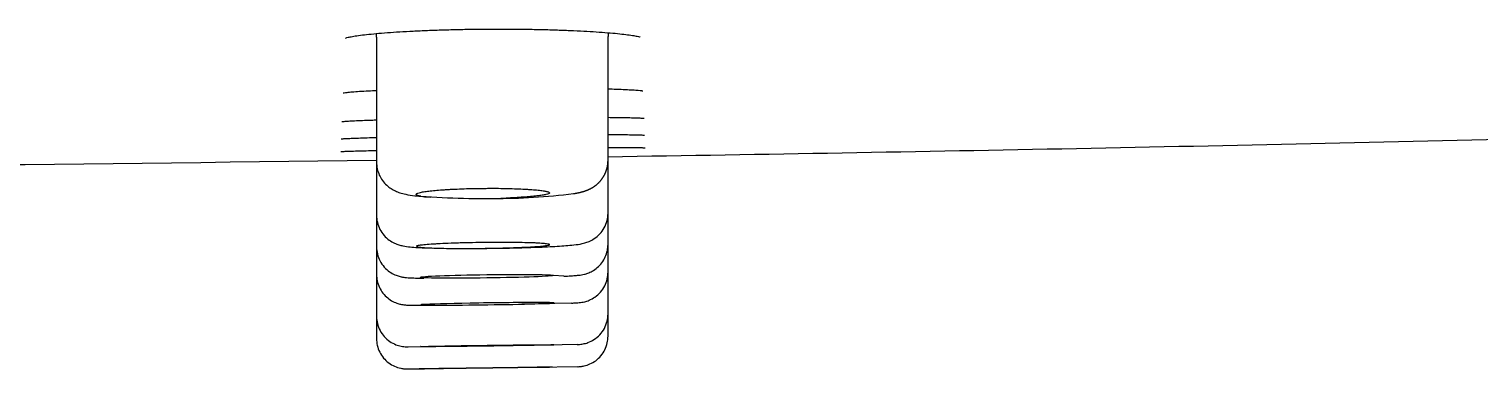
# Model space of a CAD drawing. Header units: millimetres. Extents: x 976 to 9349, y -1578 to 2211.
# Drawn here: x 2937.004 to 2939.383, y 1004.192 to 1004.749 of the extents above; entities that cross this region are included whole.
import ezdxf

# ---------------------------------------------------------------- set-up
doc = ezdxf.new("R2010")
doc.units = ezdxf.units.MM
doc.layers.add('Wbudowane', color=175, linetype='Continuous')

# ---------------------------------------------------------------- blocks, each defined once
blk = doc.blocks.new('Z$W@#21058')
for p, q in [((19.5272, 160.8545), (19.5272, 160.6494)), ((19.907, 160.6522), (19.907, 160.8555)), ((19.5272, 160.6494), (19.5272, 160.5626)), ((19.907, 160.5661), (19.907, 160.6522)), ((19.5272, 160.5626), (19.5272, 160.511)), ((19.907, 160.5148), (19.907, 160.5661)), ((19.5272, 160.511), (19.5272, 160.4657)), ((19.907, 160.5146), (19.907, 160.5148)), ((19.907, 160.4694), (19.907, 160.5145)), ((19.5272, 160.4657), (19.5272, 160.397)), ((19.8346, 160.4625), (19.8175, 160.4638)), ((19.907, 160.4008), (19.907, 160.4694)), ((19.588, 160.415), (19.6424, 160.4152)), ((19.8472, 160.4186), (19.7658, 160.4168)), ((19.5272, 160.397), (19.5272, 160.3606)), ((19.907, 160.3643), (19.907, 160.4008)), ((19.907, 160.3643), (19.907, 160.3643)), ((19.5793, 160.3469), (19.5994, 160.3472)), ((19.8563, 160.3506), (19.7832, 160.3492)), ((19.578, 160.3106), (19.5974, 160.3108)), ((19.8575, 160.3143), (19.7893, 160.3132))]:
    blk.add_line(p, q)
for centre, radius, start, end in [((19.4278, 160.8545), 0.0994, 359.995, 3.372), ((20.0064, 160.8556), 0.0994, 176.4873, 180.0059), ((19.9681, 160.8698), 0.0176, 238.0096, 240.8231), ((16.9594, 349.0588), 188.4234, 270.896343, 271.363818), ((16.9594, 349.0588), 188.4234, 270.313427, 270.780857), ((19.7235, 161.6266), 1.0365, 269.7377, 277.023), ((19.6993, 161.8324), 1.2425, 265.4164, 271.8644)]:
    blk.add_arc(centre, radius, start, end)
for centre, ratio in [((19.7082, 160.4624), 0.025085), ((19.7087, 160.3487), 0.00652), ((19.7067, 160.3123), 0.001773)]:
    blk.add_ellipse(centre, major_axis=(0.1093, 0.0015), ratio=ratio)
for centre, major_axis, ratio, start_param, end_param in [((19.7095, 160.4173), (0.1095, 0.0015), 0.013794, 0.785181, 3.929148), ((19.7096, 160.4173), (-0.1093, -0.0015), 0.013602, 0.78521, 3.926802)]:
    blk.add_ellipse(centre, major_axis=major_axis, ratio=ratio, start_param=start_param, end_param=end_param)
for points, knots in [([(19.4766, 160.8529), (19.4766, 160.8529), (19.4773, 160.8532), (19.4806, 160.8541), (19.4874, 160.8555), (19.4976, 160.8571), (19.5107, 160.8587), (19.5265, 160.8603), (19.5447, 160.8618), (19.565, 160.8632), (19.5872, 160.8644), (19.6109, 160.8655), (19.636, 160.8664), (19.662, 160.867), (19.6887, 160.8675), (19.7157, 160.8677), (19.7428, 160.8677), (19.7696, 160.8674), (19.7958, 160.867), (19.821, 160.8663), (19.845, 160.8654), (19.8675, 160.8643), (19.8881, 160.8631), (19.9067, 160.8617), (19.923, 160.8603), (19.9366, 160.8587), (19.9473, 160.8572), (19.9549, 160.8558), (19.9577, 160.855), (19.9587, 160.8547)], [0, 0, 0, 0, 0.016585, 0.046648, 0.081277, 0.118213, 0.156185, 0.19462, 0.2334, 0.272304, 0.311296, 0.350268, 0.389383, 0.428416, 0.467489, 0.506577, 0.545625, 0.584686, 0.623774, 0.662845, 0.701803, 0.740853, 0.779775, 0.818566, 0.857159, 0.895286, 0.932607, 0.968077, 1, 1, 1, 1]), ([(19.4725, 160.763), (19.4725, 160.763), (19.4738, 160.7633), (19.4787, 160.7639), (19.4872, 160.7647), (19.4989, 160.7656), (19.5125, 160.7664), (19.5226, 160.7668), (19.5272, 160.7671)], [0, 0, 0, 0, 0.124713, 0.29005, 0.471801, 0.65981, 0.850404, 1, 1, 1, 1]), ([(19.907, 160.7697), (19.9117, 160.7696), (19.922, 160.7692), (19.9359, 160.7686), (19.948, 160.768), (19.957, 160.7673), (19.9607, 160.7669), (19.9621, 160.7667)], [0, 0, 0, 0, 0.169486, 0.386112, 0.599749, 0.808444, 1, 1, 1, 1]), ([(19.9621, 160.7667), (19.9622, 160.7667), (19.9623, 160.7667), (19.9626, 160.7666), (19.9628, 160.7666), (19.963, 160.7666), (19.9632, 160.7665), (19.9634, 160.7665), (19.9635, 160.7665), (19.9636, 160.7665), (19.9637, 160.7665), (19.9638, 160.7664), (19.9639, 160.7664), (19.9639, 160.7664), (19.9639, 160.7664), (19.9639, 160.7664), (19.9639, 160.7664)], [0, 0, 0, 0, 0.054816, 0.139825, 0.223496, 0.305595, 0.386042, 0.46476, 0.541674, 0.616715, 0.689818, 0.760927, 0.829994, 0.896983, 0.961868, 1, 1, 1, 1]), ([(19.4705, 160.7159), (19.4705, 160.7159), (19.4711, 160.716), (19.4741, 160.7164), (19.4808, 160.7168), (19.4908, 160.7174), (19.5036, 160.718), (19.5162, 160.7184), (19.5246, 160.7187), (19.5272, 160.7188)], [0, 0, 0, 0, 0.060237, 0.208984, 0.379483, 0.556977, 0.73713, 0.918127, 1, 1, 1, 1]), ([(19.907, 160.723), (19.9121, 160.7229), (19.9226, 160.7228), (19.9367, 160.7226), (19.9488, 160.7223), (19.958, 160.722), (19.9618, 160.7218), (19.9635, 160.7217)], [0, 0, 0, 0, 0.180561, 0.392312, 0.602083, 0.809045, 1, 1, 1, 1]), ([(19.9635, 160.7217), (19.9635, 160.7216), (19.9637, 160.7216), (19.964, 160.7216), (19.9643, 160.7216), (19.9646, 160.7216), (19.9648, 160.7216), (19.965, 160.7215), (19.9652, 160.7215), (19.9654, 160.7215), (19.9656, 160.7215), (19.9657, 160.7215), (19.9658, 160.7215), (19.9659, 160.7214), (19.966, 160.7214), (19.966, 160.7214), (19.9661, 160.7214), (19.9661, 160.7214), (19.9661, 160.7214)], [0, 0, 0, 0, 0.044175, 0.117748, 0.190417, 0.26199, 0.332379, 0.401492, 0.469233, 0.535503, 0.600202, 0.663229, 0.724491, 0.783897, 0.841368, 0.896837, 0.950251, 1, 1, 1, 1]), ([(19.4694, 160.6877), (19.4694, 160.6877), (19.4698, 160.6877), (19.4723, 160.688), (19.4785, 160.6883), (19.488, 160.6887), (19.5004, 160.6892), (19.5138, 160.6896), (19.5233, 160.6899), (19.5272, 160.69)], [0, 0, 0, 0, 0.0397804, 0.1836325, 0.3522362, 0.5274606, 0.7049298, 0.8832276, 1, 1, 1, 1]), ([(19.907, 160.6947), (19.9117, 160.6947), (19.922, 160.6947), (19.9361, 160.6946), (19.9484, 160.6945), (19.9581, 160.6943), (19.9622, 160.6941), (19.964, 160.694)], [0, 0, 0, 0, 0.166236, 0.379355, 0.59078, 0.800366, 1, 1, 1, 1]), ([(19.964, 160.694), (19.964, 160.694), (19.9642, 160.694), (19.9645, 160.694), (19.9648, 160.694), (19.9651, 160.694), (19.9654, 160.694), (19.9657, 160.6939), (19.9659, 160.6939), (19.9661, 160.6939), (19.9663, 160.6939), (19.9665, 160.6939), (19.9666, 160.6939), (19.9667, 160.6939), (19.9668, 160.6939), (19.9669, 160.6939), (19.967, 160.6938), (19.967, 160.6938), (19.967, 160.6938), (19.967, 160.6938), (19.967, 160.6938)], [0, 0, 0, 0, 0.040086, 0.108981, 0.177172, 0.244498, 0.31088, 0.376228, 0.440446, 0.503428, 0.565065, 0.625242, 0.683842, 0.740749, 0.795853, 0.849052, 0.900256, 0.949393, 0.996412, 1, 1, 1, 1]), ([(19.4686, 160.6669), (19.4686, 160.6669), (19.4689, 160.6669), (19.4712, 160.6671), (19.4772, 160.6673), (19.4864, 160.6677), (19.4987, 160.668), (19.5125, 160.6684), (19.5226, 160.6686), (19.5272, 160.6687)], [0, 0, 0, 0, 0.0301169, 0.1723904, 0.3398148, 0.5133733, 0.6887651, 0.8648678, 1, 1, 1, 1]), ([(19.907, 160.6734), (19.9116, 160.6735), (19.9219, 160.6735), (19.936, 160.6735), (19.9485, 160.6734), (19.9584, 160.6734), (19.9625, 160.6733), (19.9644, 160.6732)], [0, 0, 0, 0, 0.161424, 0.375465, 0.588229, 0.799892, 1, 1, 1, 1]), ([(19.9644, 160.6732), (19.9645, 160.6732), (19.9647, 160.6732), (19.965, 160.6732), (19.9653, 160.6732), (19.9657, 160.6732), (19.966, 160.6732), (19.9663, 160.6732), (19.9665, 160.6732), (19.9668, 160.6732), (19.967, 160.6732), (19.9672, 160.6732), (19.9674, 160.6731), (19.9675, 160.6731), (19.9676, 160.6731), (19.9678, 160.6731), (19.9678, 160.6731), (19.9679, 160.6731), (19.9679, 160.6731), (19.968, 160.6731), (19.968, 160.6731), (19.968, 160.6731)], [0, 0, 0, 0, 0.035839, 0.099497, 0.162665, 0.225232, 0.287132, 0.348291, 0.408623, 0.468031, 0.526407, 0.583632, 0.639574, 0.694094, 0.747049, 0.798292, 0.847683, 0.895091, 0.940406, 0.979142, 1, 1, 1, 1]), ([(19.5272, 160.6494), (19.5273, 160.6454), (19.528, 160.6388), (19.5315, 160.6281), (19.5368, 160.6191), (19.5437, 160.6115), (19.5511, 160.6059), (19.5587, 160.6018), (19.5668, 160.5988), (19.5768, 160.5964), (19.5882, 160.5946), (19.6027, 160.5932), (19.6113, 160.5925), (19.6166, 160.5922)], [0, 0, 0, 0, 0.068645, 0.136683, 0.204336, 0.270572, 0.334118, 0.396475, 0.468721, 0.580916, 0.75153, 0.880639, 1, 1, 1, 1]), ([(19.8502, 160.5979), (19.8504, 160.5979), (19.8509, 160.598), (19.852, 160.5982), (19.8532, 160.5984), (19.8545, 160.5986), (19.8558, 160.5989), (19.8572, 160.5991), (19.8586, 160.5994), (19.86, 160.5997), (19.8612, 160.6), (19.8624, 160.6003), (19.8634, 160.6006), (19.8644, 160.6008), (19.8652, 160.6011), (19.866, 160.6013), (19.8668, 160.6015), (19.8675, 160.6017), (19.8683, 160.602), (19.8689, 160.6022), (19.8696, 160.6024), (19.8703, 160.6027), (19.8711, 160.6029), (19.8718, 160.6032), (19.8725, 160.6035), (19.8731, 160.6037), (19.8738, 160.604), (19.8745, 160.6043), (19.8751, 160.6046), (19.8757, 160.6048), (19.8763, 160.6051), (19.8768, 160.6054), (19.8774, 160.6057), (19.8781, 160.606), (19.8787, 160.6063), (19.8794, 160.6067), (19.88, 160.607), (19.8807, 160.6074), (19.8813, 160.6078), (19.882, 160.6082), (19.8826, 160.6086), (19.8833, 160.609), (19.8839, 160.6094), (19.8846, 160.6099), (19.8852, 160.6103), (19.8859, 160.6108), (19.8865, 160.6113), (19.8872, 160.6118), (19.8878, 160.6123), (19.8885, 160.6129), (19.8891, 160.6134), (19.8898, 160.614), (19.8904, 160.6146), (19.8911, 160.6152), (19.8917, 160.6158), (19.8923, 160.6164), (19.893, 160.6171), (19.8936, 160.6177), (19.8942, 160.6184), (19.8948, 160.6191), (19.8954, 160.6198), (19.896, 160.6205), (19.8965, 160.6213), (19.8971, 160.622), (19.8977, 160.6228), (19.8982, 160.6236), (19.8987, 160.6244), (19.8992, 160.6252), (19.8997, 160.626), (19.9002, 160.6268), (19.9007, 160.6277), (19.9011, 160.6285), (19.9016, 160.6294), (19.902, 160.6302), (19.9024, 160.6311), (19.9028, 160.632), (19.9032, 160.6329), (19.9035, 160.6338), (19.9039, 160.6347), (19.9042, 160.6356), (19.9045, 160.6365), (19.9048, 160.6374), (19.9051, 160.6383), (19.9053, 160.6393), (19.9056, 160.6402), (19.9058, 160.6412), (19.906, 160.6421), (19.9062, 160.643), (19.9063, 160.644), (19.9065, 160.6449), (19.9066, 160.6459), (19.9067, 160.6469), (19.9068, 160.6478), (19.9069, 160.6488), (19.9069, 160.6497), (19.907, 160.6507), (19.907, 160.6515), (19.907, 160.652), (19.907, 160.6522)], [0, 0, 0, 0, 0.007981, 0.028382, 0.049226, 0.070933, 0.093708, 0.117783, 0.143282, 0.16707, 0.188634, 0.208077, 0.225769, 0.242041, 0.257153, 0.269759, 0.282837, 0.29492, 0.306447, 0.317492, 0.328113, 0.339498, 0.350466, 0.361048, 0.371296, 0.38125, 0.390948, 0.400422, 0.4097, 0.418807, 0.425408, 0.432083, 0.441023, 0.449855, 0.458563, 0.467166, 0.47568, 0.484123, 0.492507, 0.500847, 0.509154, 0.517438, 0.525711, 0.533979, 0.542251, 0.550532, 0.558828, 0.567144, 0.575484, 0.583852, 0.592251, 0.600682, 0.609146, 0.617645, 0.626177, 0.634741, 0.643337, 0.651932, 0.660763, 0.669496, 0.67825, 0.687024, 0.695816, 0.704623, 0.713443, 0.722273, 0.73111, 0.739954, 0.748802, 0.757652, 0.766503, 0.775354, 0.784204, 0.793052, 0.801896, 0.810737, 0.819573, 0.828404, 0.83723, 0.84605, 0.854864, 0.863672, 0.872474, 0.881268, 0.890056, 0.898838, 0.907613, 0.916381, 0.925142, 0.933897, 0.942645, 0.951387, 0.960122, 0.968851, 0.977573, 0.98629, 0.995, 1, 1, 1, 1]), ([(19.6, 160.5939), (19.596, 160.5946), (19.5936, 160.5954), (19.5925, 160.5964), (19.5924, 160.5966), (19.5924, 160.5971), (19.5925, 160.5973), (19.593, 160.5979), (19.5938, 160.5983), (19.5961, 160.5992), (19.5976, 160.5996), (19.6015, 160.6004), (19.6037, 160.6008), (19.6077, 160.6014), (19.6091, 160.6016), (19.6121, 160.602), (19.6136, 160.6022), (19.6186, 160.6027), (19.6258, 160.6035), (19.6341, 160.6041), (19.6408, 160.6045), (19.643, 160.6047), (19.6477, 160.6049), (19.65, 160.6051), (19.6572, 160.6054), (19.6622, 160.6056), (19.6724, 160.606), (19.6777, 160.6062), (19.6884, 160.6064), (19.6937, 160.6065), (19.7018, 160.6066), (19.7045, 160.6066), (19.7099, 160.6066), (19.7126, 160.6067), (19.7261, 160.6067), (19.7364, 160.6065), (19.7563, 160.606), (19.7654, 160.6056), (19.7756, 160.605), (19.7776, 160.6049), (19.7814, 160.6046), (19.7832, 160.6045), (19.7885, 160.6041), (19.7916, 160.6038), (19.7973, 160.6031), (19.7999, 160.6027), (19.8042, 160.602), (19.806, 160.6016), (19.808, 160.6011), (19.8086, 160.6009), (19.8097, 160.6005), (19.8101, 160.6003), (19.811, 160.5996), (19.8114, 160.5988), (19.8103, 160.598), (19.8083, 160.5972), (19.807, 160.5967), (19.8035, 160.5959), (19.8014, 160.5955), (19.7965, 160.5948), (19.7936, 160.5944), (19.7873, 160.5937), (19.7839, 160.5933), (19.7782, 160.5928), (19.7763, 160.5927), (19.7722, 160.5923), (19.7701, 160.5922), (19.7594, 160.5915), (19.75, 160.591), (19.7397, 160.5906)], [0, 0, 0, 0, 0.0625, 0.0625, 0.078125, 0.078125, 0.09375, 0.09375, 0.125, 0.125, 0.15625, 0.15625, 0.1875, 0.1875, 0.203125, 0.203125, 0.21875, 0.21875, 0.25, 0.28125, 0.28125, 0.296875, 0.296875, 0.3125, 0.3125, 0.34375, 0.34375, 0.375, 0.375, 0.40625, 0.40625, 0.421875, 0.421875, 0.4375, 0.4375, 0.5, 0.5, 0.5625, 0.5625, 0.578125, 0.578125, 0.59375, 0.59375, 0.625, 0.625, 0.65625, 0.65625, 0.6875, 0.6875, 0.703125, 0.703125, 0.71875, 0.71875, 0.75, 0.78125, 0.78125, 0.8125, 0.8125, 0.84375, 0.84375, 0.875, 0.875, 0.90625, 0.90625, 0.921875, 0.921875, 0.9375, 0.9375, 1, 1, 1, 1]), ([(19.5272, 160.5626), (19.5272, 160.5583), (19.5282, 160.5509), (19.5324, 160.5391), (19.5393, 160.5293), (19.5477, 160.5216), (19.5564, 160.5166), (19.5646, 160.5136), (19.5732, 160.5117), (19.5819, 160.5106), (19.5945, 160.5097), (19.6074, 160.5091), (19.616, 160.5089), (19.6195, 160.5088)], [0, 0, 0, 0, 0.069723, 0.143274, 0.215489, 0.285523, 0.348721, 0.406906, 0.477817, 0.63118, 0.783473, 0.916425, 1, 1, 1, 1]), ([(19.685, 160.5081), (19.6909, 160.5081), (19.704, 160.5082), (19.7242, 160.5084), (19.7454, 160.5088), (19.766, 160.5093), (19.7856, 160.5099), (19.8038, 160.5106), (19.8205, 160.5115), (19.8352, 160.5124), (19.8491, 160.5136), (19.859, 160.5148), (19.8676, 160.5165), (19.8759, 160.5193), (19.885, 160.524), (19.8939, 160.5316), (19.9013, 160.5416), (19.9059, 160.5539), (19.907, 160.5616), (19.907, 160.5661)], [0, 0, 0, 0, 0.059119, 0.127674, 0.196175, 0.264929, 0.333815, 0.403114, 0.473051, 0.544628, 0.618997, 0.716213, 0.766833, 0.801635, 0.836516, 0.876329, 0.917927, 0.959353, 1, 1, 1, 1]), ([(19.5272, 160.511), (19.5272, 160.5065), (19.5282, 160.4991), (19.5326, 160.4872), (19.5395, 160.4774), (19.5481, 160.4697), (19.5569, 160.4649), (19.5649, 160.4622), (19.5717, 160.4609), (19.5782, 160.4602), (19.5869, 160.4597), (19.5971, 160.4594), (19.6031, 160.4593), (19.6047, 160.4592)], [0, 0, 0, 0, 0.080557, 0.16208, 0.242622, 0.32108, 0.390551, 0.448051, 0.505969, 0.610536, 0.800006, 0.950121, 1, 1, 1, 1]), ([(19.8106, 160.5149), (19.8114, 160.5146), (19.8114, 160.5142), (19.8105, 160.5138), (19.81, 160.5136), (19.8086, 160.5133), (19.8078, 160.5131), (19.8047, 160.5127), (19.802, 160.5123), (19.7971, 160.5119), (19.7952, 160.5117), (19.7913, 160.5114), (19.7892, 160.5112), (19.7824, 160.5108), (19.7774, 160.5105), (19.7692, 160.5101), (19.7663, 160.51), (19.7603, 160.5097), (19.7543, 160.5095), (19.7478, 160.5093), (19.7412, 160.5091), (19.7379, 160.509), (19.7275, 160.5087), (19.7206, 160.5086), (19.7099, 160.5084), (19.7063, 160.5083), (19.6991, 160.5082), (19.6955, 160.5082), (19.6848, 160.5081), (19.6778, 160.5081), (19.6675, 160.5081), (19.6641, 160.5081), (19.6575, 160.5081), (19.6542, 160.5081), (19.6447, 160.5082), (19.6388, 160.5083), (19.6276, 160.5085), (19.6225, 160.5087), (19.6156, 160.5089), (19.6135, 160.509), (19.6094, 160.5092), (19.6076, 160.5094), (19.6024, 160.5097), (19.5996, 160.5099), (19.5954, 160.5105), (19.5939, 160.5108), (19.5924, 160.5114), (19.5924, 160.5117), (19.5933, 160.5122), (19.5938, 160.5123), (19.5952, 160.5127), (19.5969, 160.513), (19.5992, 160.5133), (19.6019, 160.5136), (19.6034, 160.5138), (19.6084, 160.5143), (19.6123, 160.5146), (19.6191, 160.5151), (19.6214, 160.5152), (19.6265, 160.5155), (19.6291, 160.5157), (19.6374, 160.5161), (19.6433, 160.5163), (19.6527, 160.5167), (19.6559, 160.5168), (19.6626, 160.517), (19.6659, 160.5171), (19.6761, 160.5173), (19.6831, 160.5175), (19.6939, 160.5177), (19.6975, 160.5177), (19.7046, 160.5178), (19.7117, 160.5179), (19.7188, 160.518), (19.7259, 160.518), (19.7294, 160.518), (19.7397, 160.518), (19.7463, 160.5179), (19.759, 160.5178), (19.7651, 160.5177), (19.7762, 160.5174), (19.7813, 160.5173), (19.7882, 160.517), (19.7903, 160.5169), (19.7944, 160.5167), (19.7962, 160.5166), (19.8013, 160.5162), (19.8041, 160.516), (19.8084, 160.5154), (19.8099, 160.5152), (19.8106, 160.5149)], [0, 0, 0, 0, 0.03125, 0.03125, 0.046875, 0.046875, 0.0625, 0.0625, 0.09375, 0.09375, 0.109375, 0.109375, 0.125, 0.125, 0.15625, 0.15625, 0.171875, 0.171875, 0.1875, 0.203125, 0.203125, 0.21875, 0.21875, 0.25, 0.25, 0.265625, 0.265625, 0.28125, 0.28125, 0.3125, 0.3125, 0.328125, 0.328125, 0.34375, 0.34375, 0.375, 0.375, 0.40625, 0.40625, 0.421875, 0.421875, 0.4375, 0.4375, 0.46875, 0.46875, 0.5, 0.5, 0.53125, 0.53125, 0.546875, 0.546875, 0.5625, 0.578125, 0.578125, 0.59375, 0.59375, 0.625, 0.625, 0.640625, 0.640625, 0.65625, 0.65625, 0.6875, 0.6875, 0.703125, 0.703125, 0.71875, 0.71875, 0.75, 0.75, 0.765625, 0.765625, 0.78125, 0.796875, 0.796875, 0.8125, 0.8125, 0.84375, 0.84375, 0.875, 0.875, 0.90625, 0.90625, 0.921875, 0.921875, 0.9375, 0.9375, 0.96875, 0.96875, 1, 1, 1, 1]), ([(19.8463, 160.4632), (19.8499, 160.4634), (19.8553, 160.4638), (19.8615, 160.4645), (19.8676, 160.4656), (19.874, 160.4674), (19.8816, 160.4709), (19.8898, 160.4765), (19.8973, 160.4845), (19.9029, 160.4939), (19.9063, 160.5045), (19.907, 160.511), (19.907, 160.5148)], [0, 0, 0, 0, 0.173466, 0.347556, 0.421991, 0.485028, 0.555493, 0.642158, 0.733856, 0.825312, 0.915918, 1, 1, 1, 1]), ([(19.5272, 160.4657), (19.5272, 160.4617), (19.528, 160.4549), (19.5316, 160.444), (19.5375, 160.4346), (19.5452, 160.4267), (19.5537, 160.4211), (19.5617, 160.4178), (19.5683, 160.4163), (19.5734, 160.4156), (19.5779, 160.4153), (19.5827, 160.4151), (19.587, 160.415), (19.588, 160.415)], [0, 0, 0, 0, 0.089421, 0.181997, 0.273642, 0.363968, 0.451093, 0.525899, 0.580601, 0.635894, 0.735202, 0.94528, 1, 1, 1, 1]), ([(19.8346, 160.4625), (19.8347, 160.4625), (19.839, 160.4627), (19.8425, 160.4629), (19.8463, 160.4632)], [0, 0, 0, 0, 0.018708, 1, 1, 1, 1]), ([(19.8472, 160.4186), (19.8485, 160.4186), (19.8533, 160.4189), (19.8581, 160.4192), (19.8629, 160.4197), (19.869, 160.4207), (19.877, 160.4233), (19.8862, 160.4283), (19.8951, 160.4364), (19.902, 160.4464), (19.9061, 160.458), (19.907, 160.4652), (19.907, 160.4694)], [0, 0, 0, 0, 0.077578, 0.293277, 0.38607, 0.445399, 0.512765, 0.604107, 0.705642, 0.806382, 0.905943, 1, 1, 1, 1]), ([(19.5272, 160.397), (19.5272, 160.3926), (19.5282, 160.3851), (19.5326, 160.3732), (19.5396, 160.3634), (19.5487, 160.3554), (19.5582, 160.3504), (19.5666, 160.3479), (19.5731, 160.3471), (19.5763, 160.3469), (19.5781, 160.3469), (19.5793, 160.3469)], [0, 0, 0, 0, 0.125066, 0.252233, 0.377943, 0.501593, 0.620156, 0.712892, 0.772931, 0.849482, 1, 1, 1, 1]), ([(19.8563, 160.3506), (19.8571, 160.3506), (19.8588, 160.3507), (19.8609, 160.3508), (19.8667, 160.3516), (19.8751, 160.3538), (19.8846, 160.3585), (19.8941, 160.3665), (19.9015, 160.3767), (19.906, 160.3889), (19.907, 160.3964), (19.907, 160.4008)], [0, 0, 0, 0, 0.101896, 0.211809, 0.273351, 0.361219, 0.478173, 0.609481, 0.743638, 0.876002, 1, 1, 1, 1]), ([(19.5272, 160.3606), (19.5272, 160.3564), (19.5281, 160.3493), (19.532, 160.338), (19.5385, 160.3283), (19.5468, 160.3203), (19.5567, 160.3147), (19.5653, 160.3117), (19.5728, 160.3107), (19.577, 160.3106), (19.5775, 160.3106), (19.578, 160.3106), (19.578, 160.3106)], [0, 0, 0, 0, 0.126746, 0.25867, 0.389189, 0.517889, 0.643734, 0.761435, 0.833941, 0.877396, 0.985597, 1, 1, 1, 1]), ([(19.8575, 160.3143), (19.8579, 160.3143), (19.8584, 160.3143), (19.8622, 160.3145), (19.8694, 160.3156), (19.8777, 160.3185), (19.8874, 160.324), (19.8957, 160.3321), (19.9023, 160.3418), (19.9061, 160.3532), (19.907, 160.3602), (19.907, 160.3643)], [0, 0, 0, 0, 0.119947, 0.163418, 0.232393, 0.348539, 0.471481, 0.606182, 0.740273, 0.872755, 1, 1, 1, 1])]:
    blk.add_open_spline(points, degree=3, knots=knots)

msp = doc.modelspace()

# ---------------------------------------------------------------- block references
at = {"layer": 'Wbudowane'}
msp.add_blockref('Z$W@#21058', (2918.0473, 843.881), dxfattribs=at)

doc.saveas('drawing.dxf')
